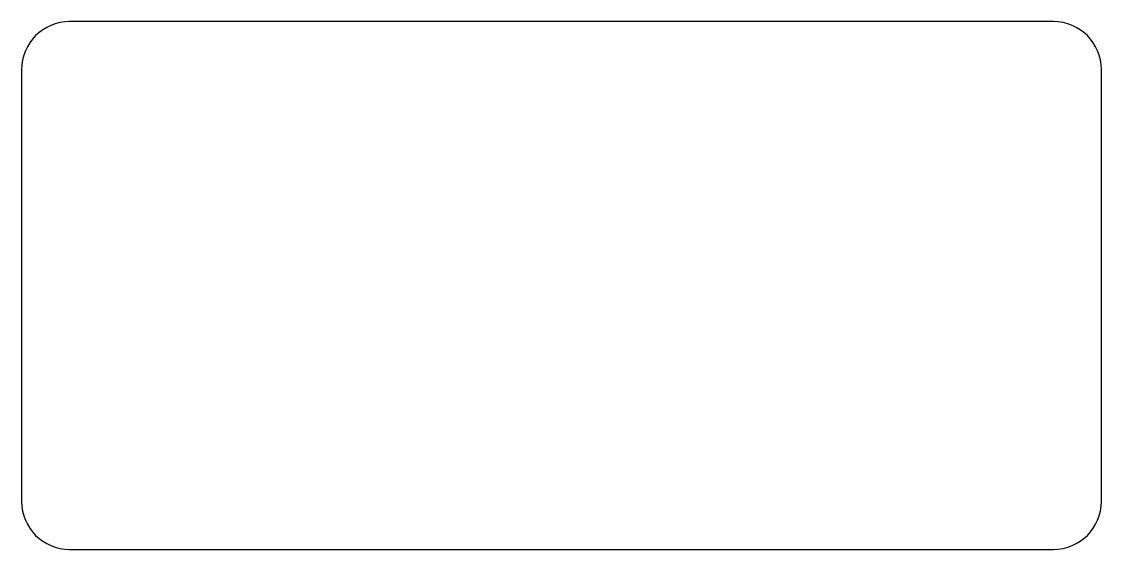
# Model space of a CAD drawing. Header units: millimetres. Extents: x 0 to 45, y 0 to 22.
import ezdxf

# ---------------------------------------------------------------- set-up
doc = ezdxf.new("R2010")
doc.units = ezdxf.units.MM
doc.layers.add('BoardOutline', color=7, linetype='CONTINUOUS')

msp = doc.modelspace()

# ---------------------------------------------------------------- linework, layer by layer
at = {"layer": 'BoardOutline'}
for p, q in [((43, 22), (2, 22)), ((0, 20), (0, 2)), ((45, 2), (45, 20)), ((2, 0), (43, 0))]:
    msp.add_line(p, q, dxfattribs=at)
for centre, start, end in [((2, 20), 90, 180), ((43, 20), 0, 90), ((2, 2), 180, 270), ((43, 2), 270, 360)]:
    msp.add_arc(centre, 2, start, end, dxfattribs=at)

doc.saveas('drawing.dxf')
